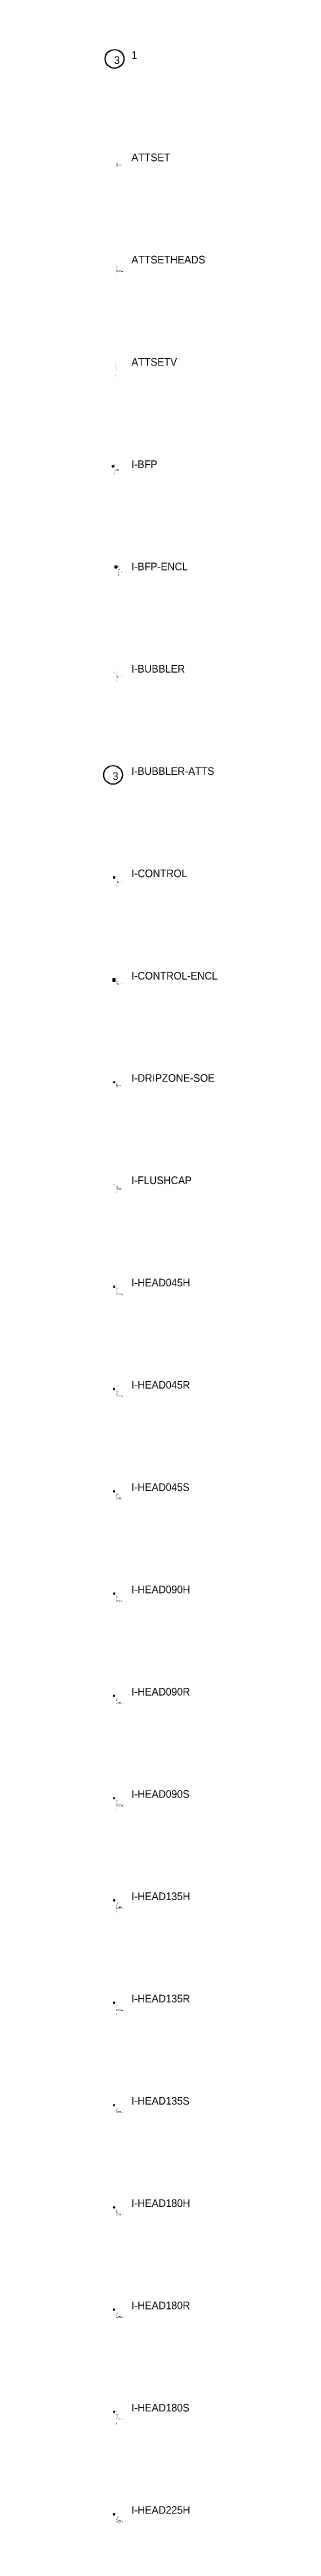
# Model space of a CAD drawing. Extents: x -141469 to -141307, y 26410 to 27069.
# Drawn here: x -141409.3 to -141394.3, y 26743.2 to 27069.1 of the extents above; entities that cross this region are included whole.
import ezdxf
from ezdxf.enums import TextEntityAlignment as Align

# ---------------------------------------------------------------- set-up
doc = ezdxf.new("R2010")
doc.units = 0
doc.header["$MEASUREMENT"] = 0
doc.linetypes.add('DRIPLINE', pattern=[0.09375, 0.0625, -0.03125])
doc.layers.get('0').update_dxf_attribs({"linetype": 'CONTINUOUS'})
for name, color, linetype in [('$I-ATT-TEXTDAT', 81, 'CONTINUOUS'), ('$I-ATT-TEXTVIS', 3, 'CONTINUOUS'), ('I-DRIP', 5, 'DRIPLINE'), ('I-TEXT', 7, 'CONTINUOUS'), ('PEN0', 4, 'CONTINUOUS'), ('PEN00', 3, 'CONTINUOUS'), ('PEN000', 2, 'CONTINUOUS'), ('PEN000-S', 11, 'CONTINUOUS'), ('PEN1', 5, 'CONTINUOUS'), ('SYM', 1, 'CONTINUOUS')]:
    doc.layers.add(name, color=color, linetype=linetype)
doc.styles.add('ARCHQUIK', font='ARCHQUIK', dxfattribs={"width": 0.9})

# ---------------------------------------------------------------- blocks, each defined once
blk = doc.blocks.new('1')
blk.add_circle((0.07, 0.05), 1.23)
blk.add_attdef('Z', (0.02, -0.61), '', height=1)
blk = doc.blocks.new('ATTSET')
at = {"layer": '$I-ATT-TEXTDAT'}
for tag, p in [('GPM', (0.25, -0.39)), ('ID', (0.25, -0.27)), ('MAKE', (0.25, -0.53)), ('MODEL', (0.25, -0.67)), ('DAT1', (0.25, -0.99)), ('DAT2', (0.25, -1.12))]:
    blk.add_attdef(tag, p, '', height=0.1, dxfattribs=at)
at = {"layer": '$I-ATT-TEXTVIS'}
blk.add_attdef('SEQFLOW', (0.25, 0.11), '', height=0.1, dxfattribs=at)
blk = doc.blocks.new('ATTSETHEADS')
at = {"layer": '$I-ATT-TEXTDAT'}
for tag, p in [('GPM', (0.29, -0.47)), ('SIZE', (0.29, -0.6)), ('ID', (0.29, -0.35)), ('RADIUS', (0.29, -0.73)), ('MAKE', (0.29, -0.92)), ('MODEL', (0.29, -1.06)), ('DAT1', (0.29, -1.5)), ('DAT2', (0.29, -1.62))]:
    blk.add_attdef(tag, p, '', height=0.1, dxfattribs=at)
at = {"layer": '$I-ATT-TEXTVIS'}
blk.add_attdef('SEQFLOW', (0.29, 0.03), '', height=0.1, dxfattribs=at)
blk = doc.blocks.new('ATTSETV')
at = {"layer": '$I-ATT-TEXTDAT'}
for tag, p in [('SIZE', (0.14, -0.37)), ('GPM', (0.14, -0.5)), ('ID', (0.14, -0.25)), ('MAKE', (0.14, -0.76)), ('MODEL', (0.14, -0.89)), ('DAT1', (0.14, -1.22)), ('DAT2', (0.14, -1.34))]:
    blk.add_attdef(tag, p, '', height=0.1, dxfattribs=at)
at = {"layer": '$I-ATT-TEXTVIS'}
blk.add_attdef('SEQFLOW', (0.14, 0.13), '', height=0.1, dxfattribs=at)
blk = doc.blocks.new('I-BUBBLER')
at = {"layer": 'PEN0', "const_width": 0.0312}
blk.add_lwpolyline([(-0.02, 0, 1), (0.02, 0, 1)], format="xyb", close=True, dxfattribs=at)
at = {"layer": '$I-ATT-TEXTDAT'}
for tag, p in [('GPM', (0.25, -0.39)), ('ID', (0.25, -0.27)), ('MAKE', (0.25, -0.53)), ('MODEL', (0.25, -0.67)), ('DAT1', (0.25, -0.99)), ('DAT2', (0.25, -1.12))]:
    blk.add_attdef(tag, p, '', height=0.1, dxfattribs=at)
at = {"layer": '$I-ATT-TEXTVIS'}
blk.add_attdef('SEQFLOW', (0.25, 0.11), '', height=0.1, dxfattribs=at)
blk = doc.blocks.new('I-BUBBLER-ATTS')
blk.add_circle((-0.13, 0.06), 1.23)
blk.add_attdef('Z', (-0.18, -0.6), '', height=1)
blk = doc.blocks.new('I-CONTROL')
at = {"layer": 'PEN00'}
for p, q in [((0.09, 0.09), (-0.09, 0.09)), ((-0.09, 0.09), (-0.09, -0.09)), ((0.09, -0.09), (0.09, 0.09)), ((-0.09, -0.09), (0.09, -0.09))]:
    blk.add_line(p, q, dxfattribs=at)
at = {"layer": '$I-ATT-TEXTDAT'}
for tag, p in [('STATIONS', (0.25, -0.4)), ('ID', (0.25, -0.28)), ('MAKE', (0.25, -0.54)), ('MODEL', (0.25, -0.68)), ('DAT1', (0.25, -1)), ('DAT2', (0.25, -1.13))]:
    blk.add_attdef(tag, p, '', height=0.1, dxfattribs=at)
at = {"layer": '$I-ATT-TEXTVIS'}
blk.add_attdef('SEQFLOW', (0.25, 0.1), '', height=0.1, dxfattribs=at)
at = {"layer": 'I-TEXT', "style": 'ARCHQUIK', "width": 0.9}
blk.add_attdef('A', text='', height=0.125, dxfattribs=at).set_placement((0, 0), align=Align.MIDDLE_CENTER)
blk = doc.blocks.new('I-CONTROL-ENCL')
at = {"layer": 'PEN00'}
for p, q in [((-0.03, 0.14), (-0.14, 0.14)), ((-0.14, 0.14), (-0.14, 0.02)), ((0.09, 0.08), (-0.09, 0.08)), ((-0.09, 0.08), (-0.09, -0.1)), ((0.15, 0.14), (0.03, 0.14)), ((0.09, -0.1), (0.09, 0.08)), ((0.15, 0.02), (0.15, 0.14)), ((-0.14, -0.04), (-0.14, -0.16)), ((-0.14, -0.16), (-0.03, -0.16)), ((0.09, -0.1), (-0.09, -0.1)), ((0.03, -0.16), (0.15, -0.16)), ((0.15, -0.16), (0.15, -0.04))]:
    blk.add_line(p, q, dxfattribs=at)
at = {"layer": '$I-ATT-TEXTDAT'}
for tag, p in [('STATIONS', (0.25, -0.4)), ('ID', (0.25, -0.28)), ('MAKE', (0.25, -0.54)), ('MODEL', (0.25, -0.68)), ('DAT1', (0.25, -1)), ('DAT2', (0.25, -1.13))]:
    blk.add_attdef(tag, p, '', height=0.1, dxfattribs=at)
at = {"layer": '$I-ATT-TEXTVIS'}
blk.add_attdef('SEQFLOW', (0.25, 0.1), '', height=0.1, dxfattribs=at)
at = {"layer": 'I-TEXT', "style": 'ARCHQUIK', "width": 0.9}
blk.add_attdef('A', text='', height=0.125, dxfattribs=at).set_placement((0, 0), align=Align.MIDDLE_CENTER)
blk = doc.blocks.new('I-DRIPZONE-SOE')
at = {"layer": 'I-DRIP'}
for points in [[(0, 0.02), (0, 0.02), (-0.09, 0.02)], [(0, 0.01), (0, 0.02), (0.09, 0.02)]]:
    blk.add_lwpolyline(points, dxfattribs=at)
at = {"layer": 'PEN0'}
blk.add_lwpolyline([(0, -0.02, 0.052, 0, 0), (0, 0.03, 0, 0, 0)], format="xyseb", dxfattribs=at)
at = {"layer": 'PEN000'}
for points in [[(-0.09, 0.01, 0.284964), (-0.09, 0.02, -0.702995), (-0.08, 0.04)], [(0.09, 0.01, -0.284964), (0.09, 0.02, 0.702995), (0.08, 0.04)]]:
    blk.add_lwpolyline(points, format="xyb", dxfattribs=at)
blk.add_circle((0, 0), 0.0394, dxfattribs=at)
at = {"layer": '$I-ATT-TEXTDAT'}
for tag, p in [('GPM', (0.25, -0.39)), ('ID', (0.25, -0.27)), ('MAKE', (0.25, -0.53)), ('MODEL', (0.25, -0.67)), ('DAT1', (0.25, -0.99)), ('DAT2', (0.25, -1.12))]:
    blk.add_attdef(tag, p, '', height=0.1, dxfattribs=at)
at = {"layer": '$I-ATT-TEXTVIS'}
blk.add_attdef('SEQFLOW', (0.25, 0.11), '', height=0.1, dxfattribs=at)
blk = doc.blocks.new('I-FLUSHCAP')
at = {"layer": 'PEN0', "const_width": 0.09}
blk.add_lwpolyline([(-0.05, 0), (0.04, 0)], dxfattribs=at)
at = {"layer": '$I-ATT-TEXTDAT'}
for tag, p in [('TYPE', (0.29, -0.39)), ('ID', (0.29, -0.27)), ('MAKE', (0.29, -0.53)), ('MODEL', (0.29, -0.67)), ('DAT1', (0.29, -0.99)), ('DAT2', (0.29, -1.11))]:
    blk.add_attdef(tag, p, '', height=0.1, dxfattribs=at)
at = {"layer": '$I-ATT-TEXTVIS'}
blk.add_attdef('SEQFLOW', (0.29, 0.11), '', height=0.1, dxfattribs=at)
blk = doc.blocks.new('*X29')
at = {"color": 0}
for p, q in [((10320.3, -15675.5), (10320.7, -15675.2)), ((10320.4, -15675.5), (10320.7, -15675.3)), ((10320.5, -15675.5), (10320.7, -15675.3)), ((10320.6, -15675.5), (10320.8, -15675.4)), ((10320.7, -15675.5), (10320.8, -15675.5)), ((10320.8, -15675.5), (10320.8, -15675.5))]:
    blk.add_line(p, q, dxfattribs=at)
blk = doc.blocks.new('I-HEAD045H')
at = {"layer": 'PEN00'}
for p, q in [((-0.04, 0.07), (-0.09, 0)), ((-0.09, 0), (-0.04, -0.07)), ((0.04, 0.07), (-0.04, 0.07)), ((0.05, 0.05), (0, 0)), ((0.09, 0), (0, 0)), ((0.05, 0.05), (0.04, 0.07)), ((0.04, -0.07), (0.09, 0)), ((0.09, 0), (0.05, 0.05)), ((-0.04, -0.07), (0.04, -0.07))]:
    blk.add_line(p, q, dxfattribs=at)
at = {"layer": 'PEN000-S', "xscale": 0.15, "yscale": 0.15, "zscale": 0.15}
blk.add_blockref('*X29', (-1548.04, 2351.33), dxfattribs=at)
at = {"layer": '$I-ATT-TEXTDAT'}
for tag, p in [('ID', (0.29, -0.35)), ('GPM', (0.29, -0.47)), ('SIZE', (0.29, -0.6)), ('RADIUS', (0.29, -0.73)), ('MAKE', (0.29, -0.92)), ('MODEL', (0.29, -1.06)), ('DAT1', (0.29, -1.5)), ('DAT2', (0.29, -1.62))]:
    blk.add_attdef(tag, p, '', height=0.1, dxfattribs=at)
at = {"layer": '$I-ATT-TEXTVIS'}
blk.add_attdef('SEQFLOW', (0.29, 0.03), '', height=0.1, dxfattribs=at)
blk = doc.blocks.new('*X14')
at = {"color": 0}
for p, q in [((10320.3, -15678.2), (10320.6, -15677.9)), ((10320.4, -15678.2), (10320.7, -15677.9)), ((10320.5, -15678.2), (10320.7, -15678)), ((10320.6, -15678.2), (10320.7, -15678.1)), ((10320.7, -15678.2), (10320.8, -15678.1)), ((10320.8, -15678.2), (10320.8, -15678.2))]:
    blk.add_line(p, q, dxfattribs=at)
blk = doc.blocks.new('I-HEAD045R')
at = {"layer": 'PEN00'}
for p in [(0.05, 0.05), (0.07, 0)]:
    blk.add_line(p, (0, 0), dxfattribs=at)
for start, end in [(45, 360), (0, 45)]:
    blk.add_arc((0, 0), 0.075, start, end, dxfattribs=at)
at = {"layer": 'PEN000-S', "xscale": 0.15, "yscale": 0.15, "zscale": 0.15}
blk.add_blockref('*X14', (-1548.04, 2351.73), dxfattribs=at)
at = {"layer": '$I-ATT-TEXTDAT'}
for tag, p in [('GPM', (0.29, -0.47)), ('SIZE', (0.29, -0.6)), ('ID', (0.29, -0.35)), ('RADIUS', (0.29, -0.73)), ('MAKE', (0.29, -0.92)), ('MODEL', (0.29, -1.06)), ('DAT1', (0.29, -1.5)), ('DAT2', (0.29, -1.62))]:
    blk.add_attdef(tag, p, '', height=0.1, dxfattribs=at)
at = {"layer": '$I-ATT-TEXTVIS'}
blk.add_attdef('SEQFLOW', (0.29, 0.03), '', height=0.1, dxfattribs=at)
blk = doc.blocks.new('*X43')
at = {"color": 0}
for p, q in [((10326.7, -15678.3), (10327.2, -15677.8)), ((10326.8, -15678.3), (10327.2, -15677.9)), ((10326.9, -15678.3), (10327.2, -15678)), ((10327, -15678.3), (10327.2, -15678.1)), ((10327.1, -15678.3), (10327.2, -15678.1)), ((10327.2, -15678.3), (10327.2, -15678.2))]:
    blk.add_line(p, q, dxfattribs=at)
blk = doc.blocks.new('I-HEAD045S')
at = {"layer": 'PEN00'}
for p, q in [((-0.05, 0.05), (-0.05, -0.05)), ((0.05, 0.05), (-0.05, 0.05)), ((0.05, 0.05), (0, 0)), ((0.05, 0), (0.05, 0.05)), ((-0.05, -0.05), (0.05, -0.05)), ((0.05, 0), (0, 0)), ((0.05, -0.05), (0.05, 0))]:
    blk.add_line(p, q, dxfattribs=at)
at = {"layer": 'PEN000-S', "xscale": 0.1, "yscale": 0.1, "zscale": 0.1}
blk.add_blockref('*X43', (-1032.67, 1567.83), dxfattribs=at)
at = {"layer": '$I-ATT-TEXTDAT'}
for tag, p in [('ID', (0.28, -0.34)), ('GPM', (0.28, -0.47)), ('SIZE', (0.28, -0.6)), ('RADIUS', (0.28, -0.72)), ('MAKE', (0.28, -0.92)), ('MODEL', (0.28, -1.06)), ('DAT1', (0.28, -1.49)), ('DAT2', (0.28, -1.62))]:
    blk.add_attdef(tag, p, '', height=0.1, dxfattribs=at)
at = {"layer": '$I-ATT-TEXTVIS'}
blk.add_attdef('SEQFLOW', (0.28, 0.03), '', height=0.1, dxfattribs=at)
blk = doc.blocks.new('*X28')
at = {"color": 0}
for p, q in [((10319, -15675.3), (10319.3, -15675)), ((10319, -15675.2), (10319.2, -15675)), ((10319, -15675.2), (10319.1, -15675)), ((10319, -15675.1), (10319, -15675)), ((10319, -15675.4), (10319.3, -15675.1)), ((10319, -15675.5), (10319.3, -15675.2)), ((10319, -15675.5), (10319.4, -15675.2)), ((10319.1, -15675.5), (10319.4, -15675.3)), ((10319.2, -15675.5), (10319.4, -15675.3)), ((10319.3, -15675.5), (10319.5, -15675.4)), ((10319.4, -15675.5), (10319.5, -15675.4)), ((10319.5, -15675.5), (10319.5, -15675.5)), ((10319.6, -15675.5), (10319.6, -15675.5))]:
    blk.add_line(p, q, dxfattribs=at)
blk = doc.blocks.new('I-HEAD090H')
at = {"layer": 'PEN00'}
for p, q in [((-0.04, 0.07), (-0.09, 0)), ((-0.09, 0), (-0.04, -0.07)), ((0, 0.07), (-0.04, 0.07)), ((0, 0.07), (0, 0)), ((0.04, 0.07), (0, 0.07)), ((0.09, 0), (0, 0)), ((0.09, 0), (0.04, 0.07)), ((0.04, -0.07), (0.09, 0)), ((-0.04, -0.07), (0.04, -0.07))]:
    blk.add_line(p, q, dxfattribs=at)
at = {"layer": 'PEN000-S', "xscale": 0.15, "yscale": 0.15, "zscale": 0.15}
blk.add_blockref('*X28', (-1547.85, 2351.33), dxfattribs=at)
at = {"layer": '$I-ATT-TEXTDAT'}
for tag, p in [('GPM', (0.29, -0.47)), ('SIZE', (0.29, -0.6)), ('ID', (0.29, -0.35)), ('RADIUS', (0.29, -0.73)), ('MAKE', (0.29, -0.92)), ('MODEL', (0.29, -1.06)), ('DAT1', (0.29, -1.5)), ('DAT2', (0.29, -1.62))]:
    blk.add_attdef(tag, p, '', height=0.1, dxfattribs=at)
at = {"layer": '$I-ATT-TEXTVIS'}
blk.add_attdef('SEQFLOW', (0.29, 0.03), '', height=0.1, dxfattribs=at)
blk = doc.blocks.new('*X13')
at = {"color": 0}
for p, q in [((10319.1, -15677.9), (10319.3, -15677.7)), ((10319.1, -15677.9), (10319.2, -15677.7)), ((10319.1, -15677.8), (10319.2, -15677.7)), ((10319.1, -15678.1), (10319.4, -15677.8)), ((10319.1, -15678), (10319.4, -15677.8)), ((10319.1, -15678.2), (10319.5, -15677.9)), ((10319.2, -15678.2), (10319.5, -15677.9)), ((10319.3, -15678.2), (10319.5, -15678)), ((10319.4, -15678.2), (10319.6, -15678)), ((10319.5, -15678.2), (10319.6, -15678.1)), ((10319.5, -15678.2), (10319.6, -15678.2))]:
    blk.add_line(p, q, dxfattribs=at)
blk = doc.blocks.new('I-HEAD090R')
at = {"layer": 'PEN00'}
for p in [(0, 0.08), (0.08, 0)]:
    blk.add_line(p, (0, 0), dxfattribs=at)
for start, end in [(90, 0), (0, 90)]:
    blk.add_arc((0, 0), 0.075, start, end, dxfattribs=at)
at = {"layer": 'PEN000-S', "xscale": 0.15, "yscale": 0.15, "zscale": 0.15}
blk.add_blockref('*X13', (-1547.87, 2351.73), dxfattribs=at)
at = {"layer": '$I-ATT-TEXTDAT'}
for tag, p in [('ID', (0.28, -0.35)), ('GPM', (0.28, -0.47)), ('SIZE', (0.28, -0.61)), ('RADIUS', (0.28, -0.73)), ('MAKE', (0.28, -0.93)), ('MODEL', (0.28, -1.07)), ('DAT1', (0.28, -1.5)), ('DAT2', (0.28, -1.63))]:
    blk.add_attdef(tag, p, '', height=0.1, dxfattribs=at)
at = {"layer": '$I-ATT-TEXTVIS'}
blk.add_attdef('SEQFLOW', (0.28, 0.03), '', height=0.1, dxfattribs=at)
blk = doc.blocks.new('*X42')
at = {"color": 0}
for p, q in [((10325.4, -15678.2), (10325.8, -15677.8)), ((10325.4, -15678.1), (10325.7, -15677.8)), ((10325.4, -15678), (10325.7, -15677.8)), ((10325.4, -15677.9), (10325.6, -15677.8)), ((10325.4, -15677.8), (10325.5, -15677.8)), ((10325.4, -15678.3), (10325.9, -15677.8)), ((10325.5, -15678.3), (10325.9, -15677.9)), ((10325.6, -15678.3), (10325.9, -15678)), ((10325.7, -15678.3), (10325.9, -15678)), ((10325.8, -15678.3), (10325.9, -15678.1)), ((10325.9, -15678.3), (10325.9, -15678.2))]:
    blk.add_line(p, q, dxfattribs=at)
blk = doc.blocks.new('I-HEAD090S')
at = {"layer": 'PEN00'}
for p, q in [((0, 0.05), (-0.05, 0.05)), ((-0.05, 0.05), (-0.05, -0.05)), ((0.05, 0.05), (0, 0.05)), ((0, 0.05), (0, 0)), ((0.05, 0), (0, 0)), ((0.05, 0), (0.05, 0.05)), ((-0.05, -0.05), (0.05, -0.05)), ((0.05, -0.05), (0.05, 0))]:
    blk.add_line(p, q, dxfattribs=at)
at = {"layer": 'PEN000-S', "xscale": 0.1, "yscale": 0.1, "zscale": 0.1}
blk.add_blockref('*X42', (-1032.54, 1567.83), dxfattribs=at)
at = {"layer": '$I-ATT-TEXTDAT'}
for tag, p in [('GPM', (0.29, -0.47)), ('SIZE', (0.29, -0.6)), ('ID', (0.29, -0.35)), ('RADIUS', (0.29, -0.73)), ('MAKE', (0.29, -0.92)), ('MODEL', (0.29, -1.06)), ('DAT1', (0.29, -1.5)), ('DAT2', (0.29, -1.62))]:
    blk.add_attdef(tag, p, '', height=0.1, dxfattribs=at)
at = {"layer": '$I-ATT-TEXTVIS'}
blk.add_attdef('SEQFLOW', (0.29, 0.03), '', height=0.1, dxfattribs=at)
blk = doc.blocks.new('*X27')
at = {"color": 0}
for p, q in [((10317.4, -15675.2), (10317.6, -15675)), ((10317.5, -15675.3), (10317.8, -15675)), ((10317.5, -15675.2), (10317.7, -15675)), ((10317.6, -15675.4), (10318, -15675)), ((10317.6, -15675.4), (10317.9, -15675)), ((10317.6, -15675.3), (10317.8, -15675)), ((10317.7, -15675.5), (10318.1, -15675.1)), ((10317.7, -15675.5), (10318.1, -15675.1)), ((10317.8, -15675.5), (10318.1, -15675.2)), ((10317.9, -15675.5), (10318.2, -15675.2)), ((10318, -15675.5), (10318.2, -15675.3)), ((10318, -15675.5), (10318.2, -15675.4)), ((10318.1, -15675.5), (10318.3, -15675.4)), ((10318.2, -15675.5), (10318.3, -15675.5)), ((10318.3, -15675.5), (10318.3, -15675.5))]:
    blk.add_line(p, q, dxfattribs=at)
blk = doc.blocks.new('I-HEAD135H')
at = {"layer": 'PEN00'}
for p, q in [((-0.05, 0.05), (-0.09, 0)), ((-0.09, 0), (-0.04, -0.07)), ((-0.04, 0.07), (-0.05, 0.05)), ((-0.05, 0.05), (0, 0)), ((0.04, 0.07), (-0.04, 0.07)), ((0.09, 0), (0, 0)), ((0.09, 0), (0.04, 0.07)), ((0.04, -0.07), (0.09, 0)), ((-0.04, -0.07), (0.04, -0.07))]:
    blk.add_line(p, q, dxfattribs=at)
at = {"layer": 'PEN000-S', "xscale": 0.15, "yscale": 0.15, "zscale": 0.15}
blk.add_blockref('*X27', (-1547.67, 2351.33), dxfattribs=at)
at = {"layer": '$I-ATT-TEXTDAT'}
for tag, p in [('ID', (0.28, -0.35)), ('GPM', (0.28, -0.47)), ('SIZE', (0.28, -0.6)), ('RADIUS', (0.28, -0.73)), ('MAKE', (0.28, -0.93)), ('MODEL', (0.28, -1.07)), ('DAT1', (0.28, -1.5)), ('DAT2', (0.28, -1.63))]:
    blk.add_attdef(tag, p, '', height=0.1, dxfattribs=at)
at = {"layer": '$I-ATT-TEXTVIS'}
blk.add_attdef('SEQFLOW', (0.28, 0.03), '', height=0.1, dxfattribs=at)
blk = doc.blocks.new('*X12')
at = {"color": 0}
for p, q in [((10317.5, -15677.8), (10317.6, -15677.8)), ((10317.6, -15677.9), (10317.9, -15677.7)), ((10317.6, -15677.9), (10317.8, -15677.7)), ((10317.7, -15678.1), (10318.1, -15677.7)), ((10317.7, -15678), (10318, -15677.7)), ((10317.7, -15678), (10317.9, -15677.7)), ((10317.8, -15678.1), (10318.1, -15677.8)), ((10317.8, -15678.2), (10318.2, -15677.8)), ((10317.9, -15678.2), (10318.2, -15677.8)), ((10318, -15678.2), (10318.3, -15677.9)), ((10318.1, -15678.2), (10318.3, -15678)), ((10318.1, -15678.2), (10318.3, -15678)), ((10318.2, -15678.2), (10318.3, -15678.1)), ((10318.3, -15678.2), (10318.4, -15678.2))]:
    blk.add_line(p, q, dxfattribs=at)
blk = doc.blocks.new('I-HEAD135R')
at = {"layer": 'PEN00'}
for p, q in [((-0.06, 0.05), (0, 0)), ((0, 0), (0.07, 0))]:
    blk.add_line(p, q, dxfattribs=at)
for start, end in [(135, 0), (0, 135)]:
    blk.add_arc((0, 0), 0.075, start, end, dxfattribs=at)
at = {"layer": 'PEN000-S', "xscale": 0.15, "yscale": 0.15, "zscale": 0.15}
blk.add_blockref('*X12', (-1547.68, 2351.73), dxfattribs=at)
at = {"layer": '$I-ATT-TEXTDAT'}
for tag, p in [('GPM', (0.3, -0.47)), ('SIZE', (0.3, -0.6)), ('ID', (0.3, -0.35)), ('RADIUS', (0.3, -0.73)), ('MAKE', (0.3, -0.93)), ('MODEL', (0.3, -1.06)), ('DAT1', (0.3, -1.5)), ('DAT2', (0.3, -1.63))]:
    blk.add_attdef(tag, p, '', height=0.1, dxfattribs=at)
at = {"layer": '$I-ATT-TEXTVIS'}
blk.add_attdef('SEQFLOW', (0.3, 0.03), '', height=0.1, dxfattribs=at)
blk = doc.blocks.new('*X41')
at = {"color": 0}
for p, q in [((10323.6, -15677.8), (10323.6, -15677.7)), ((10323.7, -15677.8), (10323.8, -15677.7)), ((10323.7, -15677.8), (10323.7, -15677.7)), ((10323.8, -15678), (10324.1, -15677.7)), ((10323.8, -15677.9), (10324, -15677.7)), ((10323.8, -15677.9), (10323.9, -15677.7)), ((10323.9, -15678.1), (10324.2, -15677.7)), ((10323.9, -15678), (10324.2, -15677.7)), ((10324, -15678.1), (10324.3, -15677.7)), ((10324, -15678.2), (10324.4, -15677.7)), ((10324.1, -15678.2), (10324.5, -15677.7)), ((10324.1, -15678.2), (10324.6, -15677.7)), ((10324.2, -15678.2), (10324.6, -15677.8)), ((10324.3, -15678.2), (10324.6, -15677.9)), ((10324.4, -15678.2), (10324.6, -15678)), ((10324.5, -15678.2), (10324.6, -15678.1)), ((10324.5, -15678.2), (10324.6, -15678.2))]:
    blk.add_line(p, q, dxfattribs=at)
blk = doc.blocks.new('I-HEAD135S')
at = {"layer": 'PEN00'}
for p, q in [((-0.05, 0.05), (0, 0)), ((-0.05, 0.05), (-0.05, -0.05)), ((0.05, 0.05), (-0.05, 0.05)), ((0.05, 0), (0, 0)), ((0.05, 0), (0.05, 0.05)), ((-0.05, -0.05), (0.05, -0.05)), ((0.05, -0.05), (0.05, 0))]:
    blk.add_line(p, q, dxfattribs=at)
at = {"layer": 'PEN000-S', "xscale": 0.1, "yscale": 0.1, "zscale": 0.1}
blk.add_blockref('*X41', (-1032.41, 1567.82), dxfattribs=at)
at = {"layer": '$I-ATT-TEXTDAT'}
for tag, p in [('ID', (0.28, -0.35)), ('GPM', (0.28, -0.47)), ('SIZE', (0.28, -0.6)), ('RADIUS', (0.28, -0.73)), ('MAKE', (0.28, -0.92)), ('MODEL', (0.28, -1.06)), ('DAT1', (0.28, -1.5)), ('DAT2', (0.28, -1.62))]:
    blk.add_attdef(tag, p, '', height=0.1, dxfattribs=at)
at = {"layer": '$I-ATT-TEXTVIS'}
blk.add_attdef('SEQFLOW', (0.28, 0.03), '', height=0.1, dxfattribs=at)
blk = doc.blocks.new('*X26')
at = {"color": 0}
for p, q in [((10315.9, -15675.5), (10316.4, -15675)), ((10316, -15675.5), (10316.5, -15675)), ((10316, -15675.4), (10316.3, -15675)), ((10316.1, -15675.5), (10316.6, -15675)), ((10316.1, -15675.2), (10316.3, -15675)), ((10316.2, -15675.5), (10316.7, -15675)), ((10316.3, -15675.5), (10316.8, -15675.1)), ((10316.4, -15675.5), (10316.8, -15675.1)), ((10316.5, -15675.5), (10316.8, -15675.2)), ((10316.5, -15675.5), (10316.9, -15675.2)), ((10316.6, -15675.5), (10316.9, -15675.3)), ((10316.7, -15675.5), (10316.9, -15675.3)), ((10316.8, -15675.5), (10317, -15675.4)), ((10316.9, -15675.5), (10317, -15675.4)), ((10317, -15675.5), (10317, -15675.5))]:
    blk.add_line(p, q, dxfattribs=at)
blk = doc.blocks.new('I-HEAD180H')
at = {"layer": 'PEN00'}
for p, q in [((-0.04, 0.07), (-0.09, 0)), ((0.09, 0), (-0.09, 0)), ((-0.09, 0), (-0.04, -0.07)), ((0.04, 0.07), (-0.04, 0.07)), ((0.09, 0), (0.04, 0.07)), ((0.04, -0.07), (0.09, 0)), ((-0.04, -0.07), (0.04, -0.07))]:
    blk.add_line(p, q, dxfattribs=at)
at = {"layer": 'PEN000-S', "xscale": 0.15, "yscale": 0.15, "zscale": 0.15}
blk.add_blockref('*X26', (-1547.47, 2351.33), dxfattribs=at)
at = {"layer": '$I-ATT-TEXTDAT'}
for tag, p in [('ID', (0.28, -0.34)), ('GPM', (0.28, -0.46)), ('SIZE', (0.28, -0.59)), ('RADIUS', (0.28, -0.72)), ('MAKE', (0.28, -0.92)), ('MODEL', (0.28, -1.06)), ('DAT1', (0.28, -1.49)), ('DAT2', (0.28, -1.62))]:
    blk.add_attdef(tag, p, '', height=0.1, dxfattribs=at)
at = {"layer": '$I-ATT-TEXTVIS'}
blk.add_attdef('SEQFLOW', (0.28, 0.04), '', height=0.1, dxfattribs=at)
blk = doc.blocks.new('*X11')
at = {"color": 0}
for p, q in [((10316.1, -15678.2), (10316.6, -15677.7)), ((10316.1, -15678.1), (10316.5, -15677.7)), ((10316.2, -15678.2), (10316.7, -15677.7)), ((10316.2, -15677.9), (10316.4, -15677.7)), ((10316.3, -15678.2), (10316.8, -15677.7)), ((10316.4, -15678.2), (10316.8, -15677.7)), ((10316.5, -15678.2), (10316.9, -15677.8)), ((10316.6, -15678.2), (10317, -15677.8)), ((10316.7, -15678.2), (10317, -15677.8)), ((10316.7, -15678.2), (10317, -15677.9)), ((10316.8, -15678.2), (10317.1, -15677.9)), ((10316.9, -15678.2), (10317.1, -15678)), ((10317, -15678.2), (10317.1, -15678.1)), ((10317.1, -15678.2), (10317.1, -15678.1))]:
    blk.add_line(p, q, dxfattribs=at)
blk = doc.blocks.new('I-HEAD180R')
at = {"layer": 'PEN00'}
blk.add_line((-0.08, 0), (0.08, 0), dxfattribs=at)
for start, end in [(360, 180), (180, 0)]:
    blk.add_arc((0, 0), 0.075, start, end, dxfattribs=at)
at = {"layer": 'PEN000-S', "xscale": 0.15, "yscale": 0.15, "zscale": 0.15}
blk.add_blockref('*X11', (-1547.49, 2351.73), dxfattribs=at)
at = {"layer": '$I-ATT-TEXTDAT'}
for tag, p in [('ID', (0.28, -0.36)), ('GPM', (0.28, -0.48)), ('SIZE', (0.28, -0.62)), ('RADIUS', (0.28, -0.74)), ('MAKE', (0.28, -0.94)), ('MODEL', (0.28, -1.08)), ('DAT1', (0.28, -1.51)), ('DAT2', (0.28, -1.64))]:
    blk.add_attdef(tag, p, '', height=0.1, dxfattribs=at)
at = {"layer": '$I-ATT-TEXTVIS'}
blk.add_attdef('SEQFLOW', (0.28, 0.01), '', height=0.1, dxfattribs=at)
blk = doc.blocks.new('*X40')
at = {"color": 0}
for p, q in [((10322.3, -15678.2), (10322.8, -15677.7)), ((10322.3, -15678.1), (10322.7, -15677.7)), ((10322.3, -15678), (10322.6, -15677.7)), ((10322.3, -15677.9), (10322.5, -15677.7)), ((10322.3, -15677.8), (10322.4, -15677.7)), ((10322.4, -15678.2), (10322.9, -15677.7)), ((10322.4, -15678.2), (10322.9, -15677.7)), ((10322.5, -15678.2), (10323, -15677.7)), ((10322.6, -15678.2), (10323.1, -15677.7)), ((10322.7, -15678.2), (10323.2, -15677.7)), ((10322.8, -15678.2), (10323.3, -15677.7)), ((10322.9, -15678.2), (10323.3, -15677.8)), ((10323, -15678.2), (10323.3, -15677.9)), ((10323.1, -15678.2), (10323.3, -15678)), ((10323.1, -15678.2), (10323.3, -15678)), ((10323.2, -15678.2), (10323.3, -15678.1)), ((10323.3, -15678.2), (10323.3, -15678.2))]:
    blk.add_line(p, q, dxfattribs=at)
blk = doc.blocks.new('I-HEAD180S')
at = {"layer": 'PEN00'}
for p, q in [((0.05, 0.05), (-0.05, 0.05)), ((-0.05, 0.05), (-0.05, 0)), ((0.05, 0), (-0.05, 0)), ((-0.05, 0), (-0.05, -0.05)), ((0.05, 0), (0.05, 0.05)), ((-0.05, -0.05), (0.05, -0.05)), ((0.05, -0.05), (0.05, 0))]:
    blk.add_line(p, q, dxfattribs=at)
at = {"layer": 'PEN000-S', "xscale": 0.1, "yscale": 0.1, "zscale": 0.1}
blk.add_blockref('*X40', (-1032.28, 1567.82), dxfattribs=at)
at = {"layer": '$I-ATT-TEXTDAT'}
for tag, p in [('GPM', (0.31, -0.48)), ('SIZE', (0.31, -0.61)), ('ID', (0.31, -0.36)), ('RADIUS', (0.31, -0.74)), ('MAKE', (0.31, -0.94)), ('MODEL', (0.31, -1.08)), ('DAT1', (0.31, -1.51)), ('DAT2', (0.31, -1.64))]:
    blk.add_attdef(tag, p, '', height=0.1, dxfattribs=at)
at = {"layer": '$I-ATT-TEXTVIS'}
blk.add_attdef('SEQFLOW', (0.31, 0.02), '', height=0.1, dxfattribs=at)
blk = doc.blocks.new('*X25')
at = {"color": 0}
for p, q in [((10314.7, -15675.7), (10315.4, -15675)), ((10314.7, -15675.6), (10315.3, -15675)), ((10314.7, -15675.6), (10315.2, -15675)), ((10314.8, -15675.7), (10315.5, -15675)), ((10314.8, -15675.4), (10315.1, -15675)), ((10314.8, -15675.8), (10315.6, -15675.1)), ((10314.8, -15675.8), (10315.5, -15675.1)), ((10314.9, -15675.2), (10315, -15675)), ((10314.9, -15675.9), (10315.6, -15675.2)), ((10315.3, -15675.5), (10315.6, -15675.2)), ((10315.4, -15675.5), (10315.7, -15675.3)), ((10315.5, -15675.5), (10315.7, -15675.3)), ((10315.6, -15675.5), (10315.7, -15675.4)), ((10315.7, -15675.5), (10315.8, -15675.4)), ((10315.8, -15675.5), (10315.8, -15675.5))]:
    blk.add_line(p, q, dxfattribs=at)
blk = doc.blocks.new('I-HEAD225H')
at = {"layer": 'PEN00'}
for p, q in [((-0.04, 0.07), (-0.09, 0)), ((-0.09, 0), (-0.05, -0.05)), ((0, 0), (-0.05, -0.05)), ((0.04, 0.07), (-0.04, 0.07)), ((0.09, 0), (0, 0)), ((0.09, 0), (0.04, 0.07)), ((0.04, -0.07), (0.09, 0)), ((-0.05, -0.05), (-0.04, -0.07)), ((-0.04, -0.07), (0.04, -0.07))]:
    blk.add_line(p, q, dxfattribs=at)
at = {"layer": 'PEN000-S', "xscale": 0.15, "yscale": 0.15, "zscale": 0.15}
blk.add_blockref('*X25', (-1547.29, 2351.33), dxfattribs=at)
at = {"layer": '$I-ATT-TEXTDAT'}
for tag, p in [('ID', (0.28, -0.33)), ('GPM', (0.28, -0.46)), ('SIZE', (0.28, -0.59)), ('RADIUS', (0.28, -0.71)), ('MAKE', (0.28, -0.91)), ('MODEL', (0.28, -1.05)), ('DAT1', (0.28, -1.48)), ('DAT2', (0.28, -1.61))]:
    blk.add_attdef(tag, p, '', height=0.1, dxfattribs=at)
at = {"layer": '$I-ATT-TEXTVIS'}
blk.add_attdef('SEQFLOW', (0.28, 0.04), '', height=0.1, dxfattribs=at)
blk = doc.blocks.new('I-BFP-ENCL')
at = {"layer": 'PEN000'}
for p, q in [((0.06, 0.21), (0.06, 0.05)), ((0.06, 0.21), (0.22, 0.21)), ((0.06, 0.05), (0.22, 0.05)), ((0.22, 0.21), (0.22, 0.05))]:
    blk.add_line(p, q, dxfattribs=at)
at = {"layer": 'PEN1'}
for p, q in [((0, 0.25), (0, 0.16)), ((0, 0.25), (0.1, 0.25)), ((0, 0.09), (0, 0)), ((0, 0), (0.1, 0)), ((0.16, 0.25), (0.27, 0.25)), ((0.16, 0), (0.27, 0)), ((0.27, 0.25), (0.27, 0.16)), ((0.27, 0.09), (0.27, 0))]:
    blk.add_line(p, q, dxfattribs=at)
at = {"layer": 'SYM', "color": 1}
for p, q in [((0.22, 0.05), (0.06, 0.21)), ((0.06, 0.05), (0.22, 0.21))]:
    blk.add_line(p, q, dxfattribs=at)
for points in [[(0.06, 0.21), (0.22, 0.21), (0.14, 0.13)], [(0.06, 0.05), (0.22, 0.05), (0.14, 0.13)]]:
    blk.add_solid(points, dxfattribs=at)
at = {"layer": '$I-ATT-TEXTDAT'}
for tag, p in [('ID', (0.43, -0.24, -0.14)), ('SIZE', (0.43, -0.36, -0.14)), ('MAKE', (0.43, -0.5, -0.14)), ('MODEL', (0.43, -0.64, -0.14)), ('DAT1', (0.43, -0.96, -0.14)), ('DAT2', (0.43, -1.09, -0.14))]:
    blk.add_attdef(tag, p, '', height=0.1, dxfattribs=at)
at = {"layer": '$I-ATT-TEXTVIS'}
blk.add_attdef('SEQFLOW', (0.43, 0.14, -0.14), '', height=0.1, dxfattribs=at)
blk = doc.blocks.new('I-BFP')
at = {"layer": 'PEN000'}
for p, q in [((0, 0.16), (0, 0)), ((0, 0.16), (0.16, 0.16)), ((0, 0), (0.16, 0)), ((0.16, 0.16), (0.16, 0))]:
    blk.add_line(p, q, dxfattribs=at)
at = {"layer": 'SYM', "color": 1}
for p, q in [((0.16, 0), (0, 0.16)), ((0, 0), (0.16, 0.16))]:
    blk.add_line(p, q, dxfattribs=at)
for points in [[(0, 0.16), (0.16, 0.16), (0.08, 0.08)], [(0, 0), (0.16, 0), (0.08, 0.08)]]:
    blk.add_solid(points, dxfattribs=at)
at = {"layer": '$I-ATT-TEXTDAT'}
for tag, p in [('ID', (0.25, -0.18)), ('SIZE', (0.25, -0.3)), ('MAKE', (0.25, -0.44)), ('MODEL', (0.25, -0.58)), ('DAT1', (0.25, -0.9)), ('DAT2', (0.25, -1.02))]:
    blk.add_attdef(tag, p, '', height=0.1, dxfattribs=at)
at = {"layer": '$I-ATT-TEXTVIS'}
blk.add_attdef('SEQFLOW', (0.25, 0.2), '', height=0.1, dxfattribs=at)

msp = doc.modelspace()

# ---------------------------------------------------------------- block references
for name, p, values in [('1', (-141407.92, 27067.86), {'Z': '3'}), ('ATTSET', (-141407.92, 27054.4), {'SEQFLOW': '0', 'ID': 'Nerr', 'GPM': '.1', 'MAKE': 'RAIN-BIRD', 'MODEL': 'XBT-10-6', 'DAT1': '0', 'DAT2': '0'}), ('ATTSETHEADS', (-141407.92, 27040.94), {'SEQFLOW': '0', 'ID': 'Nerr', 'GPM': '2.0', 'SIZE': '1', 'RADIUS': '15', 'MAKE': 'RAIN-BIRD', 'MODEL': '15 series MPR', 'DAT1': '0', 'DAT2': '0'}), ('ATTSETV', (-141407.92, 27027.47), {'SEQFLOW': '0', 'ID': 'Nerr', 'SIZE': '1', 'GPM': '15', 'MAKE': '-', 'MODEL': '-', 'DAT1': '0', 'DAT2': '0'}), ('I-BFP', (-141408.16, 27014.24), {'SEQFLOW': '0', 'ID': 'Nerr', 'SIZE': '1"', 'MAKE': 'RAIN-BIRD', 'MODEL': 'XBT-10-6', 'DAT1': '0', 'DAT2': '0'}), ('I-BFP-ENCL', (-141407.82, 27000.93), {'SEQFLOW': '0', 'ID': 'Nerr', 'SIZE': '1"', 'MAKE': 'RAIN-BIRD', 'MODEL': 'XBT-10-6', 'DAT1': '0', 'DAT2': '0'}), ('I-BUBBLER', (-141407.92, 26987.09), {'SEQFLOW': '0', 'ID': 'Nerr', 'GPM': '.1', 'MAKE': 'RAIN-BIRD', 'MODEL': 'XBT-10-6', 'DAT1': '0', 'DAT2': '0'}), ('I-BUBBLER-ATTS', (-141407.92, 26973.63), {'Z': '3'}), ('I-CONTROL', (-141407.92, 26960.17), {'SEQFLOW': '0', 'ID': 'Nerr', 'STATIONS': '8', 'MAKE': 'RAIN-BIRD', 'MODEL': 'ESP-8', 'DAT1': '0', 'DAT2': '0', 'A': '!'}), ('I-CONTROL-ENCL', (-141407.92, 26946.71), {'SEQFLOW': '0', 'ID': 'Nerr', 'STATIONS': '8', 'MAKE': 'RAIN-BIRD', 'MODEL': 'ESP-8', 'DAT1': '0', 'DAT2': '0', 'A': '!'}), ('I-DRIPZONE-SOE', (-141407.92, 26933.25), {'SEQFLOW': '0', 'ID': 'Nerr', 'GPM': '.1', 'MAKE': 'RAIN-BIRD', 'MODEL': 'XBT-10', 'DAT1': '0', 'DAT2': '0'}), ('I-FLUSHCAP', (-141407.92, 26919.79), {'SEQFLOW': '0', 'ID': 'Nerr', 'TYPE': 'PVC', 'MAKE': 'RAIN-BIRD', 'MODEL': '700-CF-21', 'DAT1': '0', 'DAT2': '0'}), ('I-HEAD045H', (-141407.92, 26906.33), {'SEQFLOW': '0', 'ID': 'Nerr', 'GPM': '2.0', 'SIZE': '1', 'RADIUS': '15', 'MAKE': 'RAIN-BIRD', 'MODEL': '15 series MPR', 'DAT1': '0', 'DAT2': '0'}), ('I-HEAD045R', (-141407.92, 26892.87), {'SEQFLOW': '0', 'ID': 'Nerr', 'GPM': '2.0', 'SIZE': '1', 'RADIUS': '15', 'MAKE': 'RAIN-BIRD', 'MODEL': '15 series MPR', 'DAT1': '0', 'DAT2': '0'}), ('I-HEAD045S', (-141407.92, 26879.41), {'SEQFLOW': '0', 'ID': 'Nerr', 'GPM': '2.0', 'SIZE': '1', 'RADIUS': '15', 'MAKE': 'RAIN-BIRD', 'MODEL': '15 series MPR', 'DAT1': '0', 'DAT2': '0'}), ('I-HEAD090H', (-141407.92, 26865.95), {'SEQFLOW': '0', 'ID': 'Nerr', 'GPM': '2.0', 'SIZE': '1', 'RADIUS': '15', 'MAKE': 'RAIN-BIRD', 'MODEL': '15 series MPR', 'DAT1': '0', 'DAT2': '0'}), ('I-HEAD090R', (-141407.92, 26852.49), {'SEQFLOW': '0', 'ID': 'Nerr', 'GPM': '2.0', 'SIZE': '1', 'RADIUS': '15', 'MAKE': 'RAIN-BIRD', 'MODEL': '15 series MPR', 'DAT1': '0', 'DAT2': '0'}), ('I-HEAD090S', (-141407.92, 26839.03), {'SEQFLOW': '0', 'ID': 'Nerr', 'GPM': '2.0', 'SIZE': '1', 'RADIUS': '15', 'MAKE': 'RAIN-BIRD', 'MODEL': '15 series MPR', 'DAT1': '0', 'DAT2': '0'}), ('I-HEAD135H', (-141407.92, 26825.57), {'SEQFLOW': '0', 'ID': 'Nerr', 'GPM': '2.0', 'SIZE': '1', 'RADIUS': '15', 'MAKE': 'RAIN-BIRD', 'MODEL': '15 series MPR', 'DAT1': '0', 'DAT2': '0'}), ('I-HEAD135R', (-141407.92, 26812.1), {'SEQFLOW': '0', 'ID': 'Nerr', 'GPM': '2.0', 'SIZE': '1', 'RADIUS': '15', 'MAKE': 'RAIN-BIRD', 'MODEL': '15 series MPR', 'DAT1': '0', 'DAT2': '0'}), ('I-HEAD135S', (-141407.92, 26798.64), {'SEQFLOW': '0', 'ID': 'Nerr', 'GPM': '2.0', 'SIZE': '1', 'RADIUS': '15', 'MAKE': 'RAIN-BIRD', 'MODEL': '15 series MPR', 'DAT1': '0', 'DAT2': '0'}), ('I-HEAD180H', (-141407.92, 26785.18), {'SEQFLOW': '0', 'ID': 'Nerr', 'GPM': '2.0', 'SIZE': '1', 'RADIUS': '15', 'MAKE': 'RAIN-BIRD', 'MODEL': '15 series MPR', 'DAT1': '0', 'DAT2': '0'}), ('I-HEAD180R', (-141407.92, 26771.72), {'SEQFLOW': '0', 'ID': 'Nerr', 'GPM': '2.0', 'SIZE': '1', 'RADIUS': '15', 'MAKE': 'RAIN-BIRD', 'MODEL': '15 series MPR', 'DAT1': '0', 'DAT2': '0'}), ('I-HEAD180S', (-141407.92, 26758.26), {'SEQFLOW': '0', 'ID': 'Nerr', 'GPM': '2.0', 'SIZE': '1', 'RADIUS': '15', 'MAKE': 'RAIN-BIRD', 'MODEL': '15 series MPR', 'DAT1': '0', 'DAT2': '0'}), ('I-HEAD225H', (-141407.92, 26744.8), {'SEQFLOW': '0', 'ID': 'Nerr', 'GPM': '2.0', 'SIZE': '1', 'RADIUS': '15', 'MAKE': 'RAIN-BIRD', 'MODEL': '15 series MPR', 'DAT1': '0', 'DAT2': '0'})]:
    msp.add_blockref(name, p).add_auto_attribs(values)

# ---------------------------------------------------------------- texts
for s, p in [('1', (-141405.62, 27067.91)), ('ATTSET', (-141405.62, 27054.45)), ('ATTSETHEADS', (-141405.62, 27040.99)), ('ATTSETV', (-141405.62, 27027.53)), ('I-BFP', (-141405.62, 27014.07)), ('I-BFP-ENCL', (-141405.62, 27000.61)), ('I-BUBBLER', (-141405.62, 26987.15)), ('I-BUBBLER-ATTS', (-141405.62, 26973.69)), ('I-CONTROL', (-141405.62, 26960.23)), ('I-CONTROL-ENCL', (-141405.62, 26946.76)), ('I-DRIPZONE-SOE', (-141405.62, 26933.3)), ('I-FLUSHCAP', (-141405.62, 26919.84)), ('I-HEAD045H', (-141405.62, 26906.38)), ('I-HEAD045R', (-141405.62, 26892.92)), ('I-HEAD045S', (-141405.62, 26879.46)), ('I-HEAD090H', (-141405.62, 26866)), ('I-HEAD090R', (-141405.62, 26852.54)), ('I-HEAD090S', (-141405.62, 26839.08)), ('I-HEAD135H', (-141405.62, 26825.62)), ('I-HEAD135R', (-141405.62, 26812.16)), ('I-HEAD135S', (-141405.62, 26798.7)), ('I-HEAD180H', (-141405.62, 26785.24)), ('I-HEAD180R', (-141405.62, 26771.78)), ('I-HEAD180S', (-141405.62, 26758.32)), ('I-HEAD225H', (-141405.62, 26744.86))]:
    msp.add_text(s, height=1).set_placement(p)

doc.saveas('drawing.dxf')
